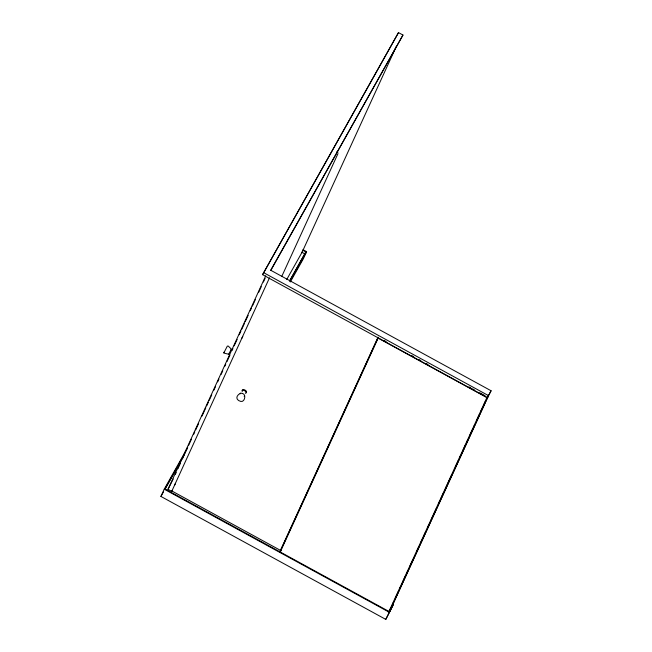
<?xml version="1.0" encoding="UTF-8"?>
<svg xmlns="http://www.w3.org/2000/svg" width="652" height="652" viewBox="0 0 652 652"><rect width="100%" height="100%" fill="white"/><g stroke="black" fill="none" stroke-linecap="round" stroke-linejoin="round"><path stroke-width="0.98" d="M231.191 349.765L231.444 349.219L228.241 346.049L227.336 346.098L223.75 353.066L228.665 354.215M240.172 393.8L240.759 393.132L242.332 393.392M242.194 390.198C243.025 388.16 248.127 391.273 246.179 392.691M240.409 393.254C235.502 395.927 235.731 400.116 240.759 401.428C244.793 402.471 246.611 394.232 242.332 393.384M223.75 352.659L223.929 352.219M385.78 619.4L393.148 604.95L385.78 619.4L160.914 496.433L164.231 489.187L187.67 447.508L185.086 453.075M402.969 35.045L270.694 270.238L491.086 390.76L487.435 397.63L262.577 274.663L398.494 32.6L402.969 35.045L270.751 270.531M172.087 490.736L171.729 491.372L167.988 489.326L265.755 275.78M173.236 478.959L167.988 489.326M175.355 474.338L176.195 472.488M177.89 468.788L180.433 463.246M182.544 458.625L184.239 454.925M188.469 445.683L191.435 439.212M193.554 434.591L194.818 431.811M195.665 429.97L198.632 423.498M202.014 416.098L205.828 407.777M206.668 405.927L208.363 402.235M209.21 400.385L211.753 394.835M213.864 390.214L215.559 386.514M217.678 381.893L218.942 379.122M221.061 374.501L222.756 370.801M224.867 366.179L225.714 364.329M226.986 361.558L229.952 355.087M232.063 350.466L232.911 348.616M234.182 345.845L237.149 339.374M239.26 334.745L240.955 331.053M241.802 329.203L244.337 323.653M245.185 321.803L248.151 315.332M250.262 310.711L251.533 307.94M252.381 306.09L255.348 299.618M258.73 292.226L261.273 286.676M263.384 282.055L265.079 278.355M171.729 491.372L269.496 277.825M174.622 485.186L175.47 483.336M241.916 338.201L242.764 336.35M281.811 276.326L337.989 153.611M398.494 32.6L262.577 274.663M396.318 46.422L302.112 252.169L286.741 279.504M289.977 280.564L305.878 251.9L302.552 250.083M303.237 249.83L306.595 251.664L303.278 258.909L290.319 281.957M279.879 551.665L378.07 337.198L378.152 338.127L280.156 552.187M378.038 337.606L280.27 551.152L281.077 550.704M388.29 612.807L392.431 605.186L391.477 607.256M388.894 611.649L486.897 397.59L487.704 397.149L389.097 612.546L488.519 395.707L488.242 395.193M390.246 609.245L391.086 607.403M392.357 604.632L393.197 602.79M395.316 598.177L398.266 591.714M399.537 588.952L400.385 587.102M402.496 582.489L405.446 576.034M406.718 573.263L407.565 571.421M409.676 566.808L412.635 560.345M416.856 551.119L418.543 547.427M420.654 542.814L421.925 540.052M424.036 535.439L425.723 531.747M427.842 527.134L429.106 524.363M431.216 519.75L432.912 516.058M433.751 514.216L436.286 508.682M438.397 504.061L440.092 500.377M440.931 498.527L443.466 492.993M445.577 488.381L447.272 484.689M448.111 482.847L451.917 474.542M455.3 467.158L458.25 460.703M459.521 457.932L460.369 456.09M462.48 451.477L465.438 445.014M466.702 442.243L467.549 440.402M469.66 435.789L472.618 429.326M473.882 426.563L474.729 424.713M476.84 420.1L479.799 413.645M480.638 411.803L481.909 409.032M484.02 404.419L485.707 400.727M487.435 397.63L491.086 390.76M228.656 354.232L230.824 350.189M184.891 453.49L164.948 488.951L388.918 611.429M160.914 496.433L163.407 491.999M164.997 489.244L182.446 458.217M289.431 281.151L305.878 251.9M290.148 280.914L306.595 251.664M230.816 350.197L231.305 349.374M244.158 396.286L244.696 395.935M245.388 393.311C249.121 392.39 240.653 387.858 242.226 391.575M336.562 151.949L337.907 152.682M301.607 252.153L304.932 253.97M263.522 272.593L488.389 395.56M384.313 340.605L386.098 341.583M411.942 355.715L413.727 356.693M419.073 359.619L420.858 360.589M426.204 363.514L427.989 364.492M468.992 386.913L470.777 387.891M472.553 388.861L474.338 389.839M479.685 392.765L485.031 395.691M378.152 338.127L486.897 397.59M171.443 490.752L280.645 550.467M164.231 489.187L389.097 612.155"/></g></svg>
